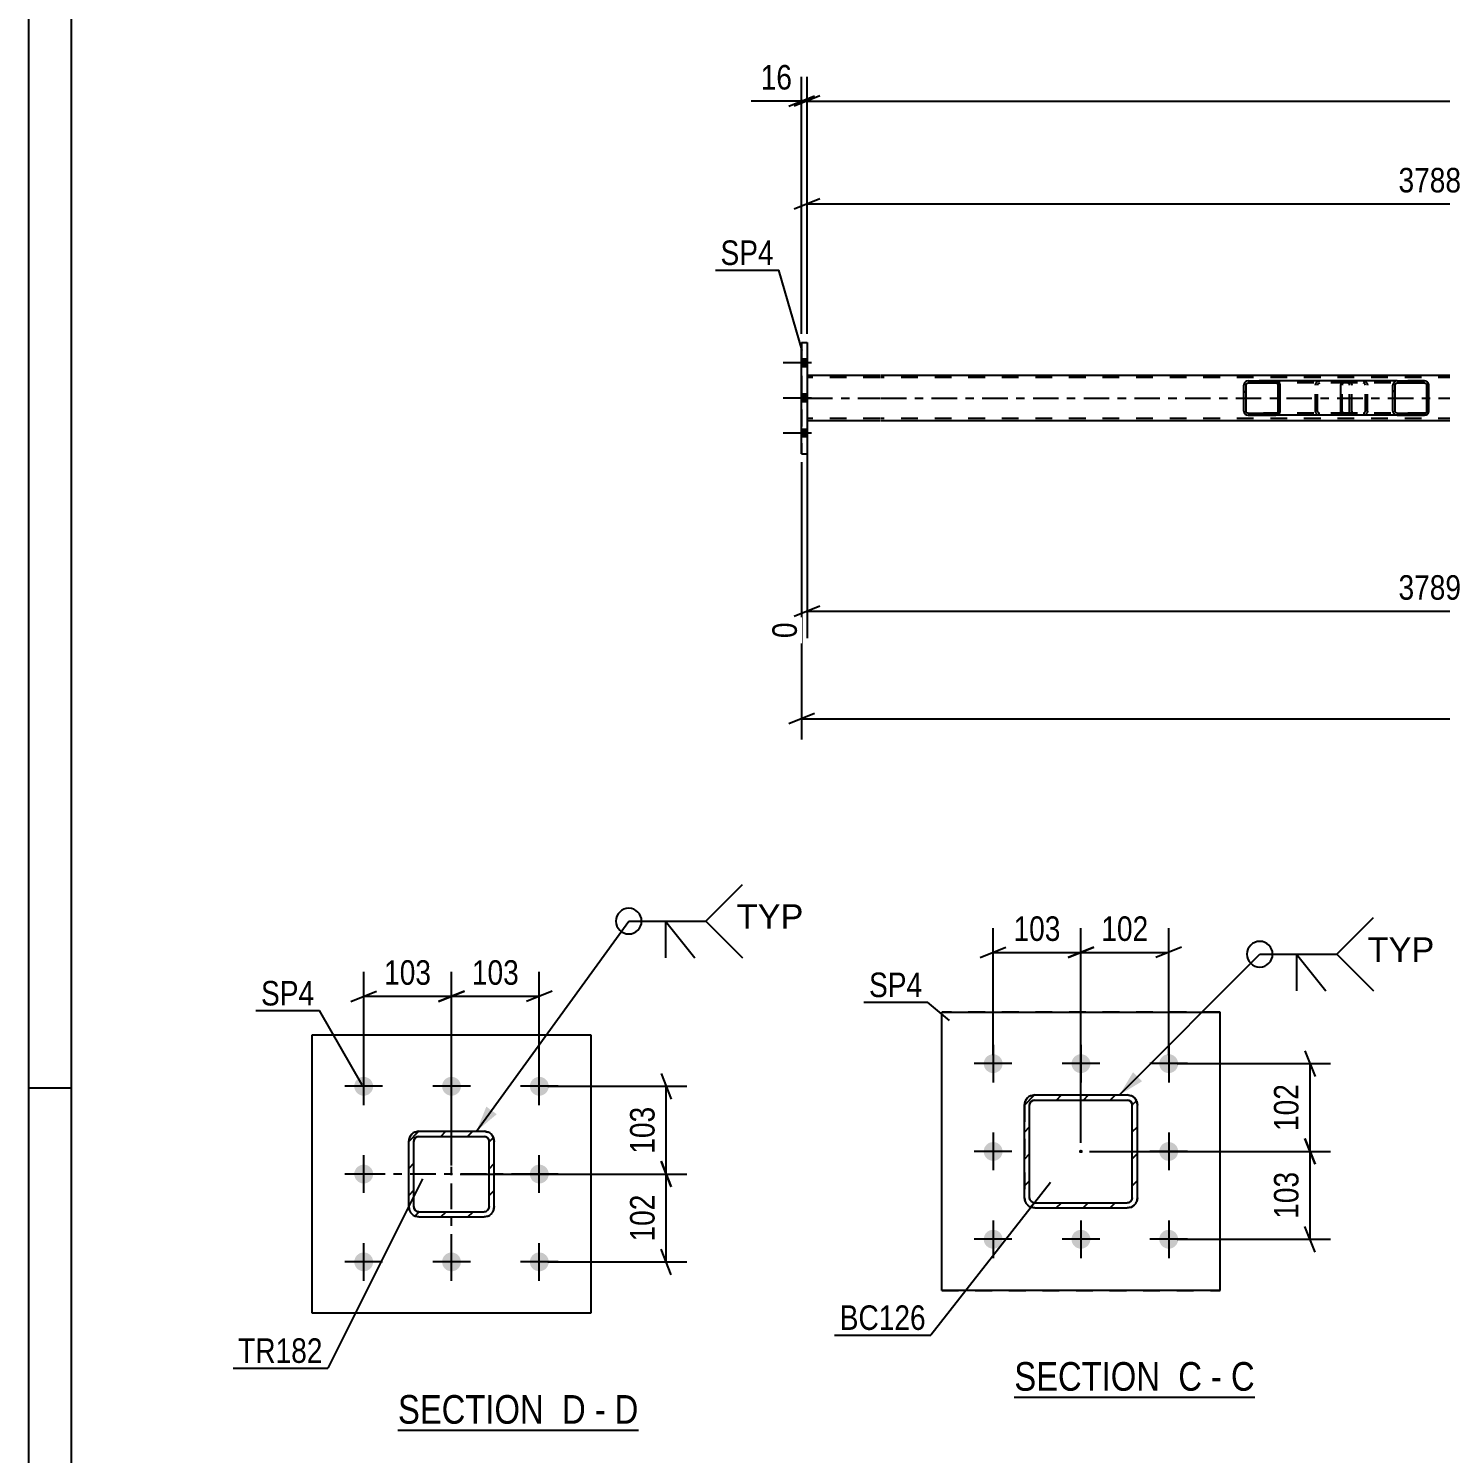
# Model space of a CAD drawing. Header units: millimetres. Extents: x 0 to 3251, y 0 to 594.
# Drawn here: x 0 to 164.9, y 106.4 to 272.7 of the extents above; entities that cross this region are included whole.
import ezdxf

# ---------------------------------------------------------------- set-up
doc = ezdxf.new("R2010")
doc.units = ezdxf.units.MM
doc.linetypes.add('DXK_LINE_DOT2', pattern=[3.9198, 1.9599, -1.9599])
doc.linetypes.add('DXK_LINE_DOT3', pattern=[5.9187, 2.979, -0.9799, 0.9799, -0.9799])
doc.styles.add('Arial', font='ARIAL.TTF', dxfattribs={"height": 0.2})
doc.styles.add('Arial Narrow', font='ARIALN.TTF', dxfattribs={"height": 0.2})

# ---------------------------------------------------------------- blocks, each defined once
blk = doc.blocks.new('Unknown-247352729-1137')
at = {"color": 5, "linetype": 'Continuous'}
for p, q in [((0, 594), (0, 0)), ((5, 589), (5, 5)), ((5, 149), (0, 149))]:
    blk.add_line(p, q, dxfattribs=at)
blk = doc.blocks.new('Unknown-247352729-13 - 5535')
at = {"color": 6, "linetype": 'Continuous'}
blk.add_line((115.1, 112.95), (143.17, 112.95), dxfattribs=at)
at = {"color": 0, "linetype": 'Continuous'}
for points in [[(133.2, 113.7), (133.2, 117.2), (115.1, 117.2), (115.1, 113.7)], [(137.02, 113.7), (137.02, 117.2), (134.25, 117.2), (134.25, 113.7)], [(139.35, 113.7), (139.35, 117.2), (138.07, 117.2), (138.07, 113.7)], [(143.17, 113.7), (143.17, 117.2), (140.4, 117.2), (140.4, 113.7)]]:
    blk.add_wipeout(points, dxfattribs=at)
at = {"color": 7, "linetype": 'Continuous', "style": 'Arial Narrow'}
for s, p in [('SECTION ', (115.1, 113.7)), ('C', (134.25, 113.7)), ('C', (140.4, 113.7)), ('-', (138.07, 113.7))]:
    blk.add_text(s, height=3.34, dxfattribs=at).set_placement(p)
blk = doc.blocks.new('Unknown-247352729-14 - 5664')
at = {"color": 6, "linetype": 'Continuous'}
blk.add_line((43.14, 109.1), (71.21, 109.1), dxfattribs=at)
at = {"color": 0, "linetype": 'Continuous'}
for points in [[(61.25, 109.85), (61.25, 113.35), (43.14, 113.35), (43.14, 109.85)], [(65.07, 109.85), (65.07, 113.35), (62.3, 113.35), (62.3, 109.85)], [(67.39, 109.85), (67.39, 113.35), (66.12, 113.35), (66.12, 109.85)], [(71.21, 109.85), (71.21, 113.35), (68.44, 113.35), (68.44, 109.85)]]:
    blk.add_wipeout(points, dxfattribs=at)
at = {"color": 7, "linetype": 'Continuous', "style": 'Arial Narrow'}
for s, p in [('SECTION ', (43.14, 109.85)), ('D', (62.3, 109.85)), ('D', (68.44, 109.85)), ('-', (66.12, 109.85))]:
    blk.add_text(s, height=3.34, dxfattribs=at).set_placement(p)
blk = doc.blocks.new('Part-247352729-4131 - 4010')
at = {"linetype": 'Continuous'}
h = blk.add_hatch(dxfattribs=at)
h.set_pattern_fill('', scale=0.7, style=0, pattern_type=0)
h.set_pattern_definition([(45, (163.463, 231.2795), (-1.57154, 1.57154), [])])
h.paths.add_polyline_path([(163.5, 231.1), (163.46, 231.28), (163.35, 231.44), (163.19, 231.54), (163, 231.58), (159.81, 231.58), (159.62, 231.54), (159.46, 231.44), (159.35, 231.28), (159.31, 231.1), (159.31, 228.06), (159.35, 227.87), (159.46, 227.72), (159.62, 227.61), (159.81, 227.58), (163, 227.58), (163.19, 227.61), (163.35, 227.72), (163.46, 227.87), (163.5, 228.06)])
h.paths.add_polyline_path([(163.23, 227.96), (163.18, 227.89), (163.09, 227.83), (163, 227.82), (159.81, 227.82), (159.72, 227.83), (159.64, 227.89), (159.58, 227.96), (159.56, 228.06), (159.56, 231.1), (159.58, 231.19), (159.64, 231.27), (159.72, 231.32), (159.81, 231.34), (163, 231.34), (163.09, 231.32), (163.18, 231.27), (163.23, 231.19), (163.25, 231.1), (163.25, 228.06)])
at = {"color": 2, "linetype": 'Continuous'}
for p, q in [((153.24, 231.1), (153.26, 231.28)), ((153.26, 231.28), (153.32, 231.44)), ((153.32, 231.44), (153.41, 231.54)), ((153.41, 231.54), (153.51, 231.58)), ((159.81, 231.58), (153.51, 231.58)), ((159.35, 231.28), (159.31, 231.1)), ((159.58, 231.19), (159.64, 231.27)), ((159.81, 231.58), (159.62, 231.54)), ((159.64, 231.27), (159.72, 231.32)), ((159.72, 231.32), (159.81, 231.34)), ((159.81, 231.58), (163, 231.58)), ((159.81, 231.34), (163, 231.34)), ((163.19, 231.54), (163, 231.58)), ((163, 231.34), (163.09, 231.32)), ((163.09, 231.32), (163.18, 231.27)), ((163.18, 231.27), (163.23, 231.19)), ((163.5, 231.1), (163.46, 231.28)), ((153.24, 228.06), (153.24, 231.1)), ((159.31, 228.06), (159.31, 231.1)), ((159.56, 231.1), (159.58, 231.19)), ((159.56, 228.06), (159.56, 231.1)), ((163.23, 231.19), (163.25, 231.1)), ((163.25, 228.06), (163.25, 231.1)), ((163.5, 228.06), (163.5, 231.1)), ((153.26, 227.87), (153.24, 228.06)), ((159.31, 228.06), (159.35, 227.87)), ((159.58, 227.96), (159.56, 228.06)), ((159.64, 227.89), (159.58, 227.96)), ((163.23, 227.96), (163.18, 227.89)), ((163.25, 228.06), (163.23, 227.96)), ((163.46, 227.87), (163.5, 228.06)), ((153.32, 227.72), (153.26, 227.87)), ((153.41, 227.61), (153.32, 227.72)), ((153.51, 227.58), (153.41, 227.61)), ((159.81, 227.58), (153.51, 227.58)), ((159.62, 227.61), (159.81, 227.58)), ((159.72, 227.83), (159.64, 227.89)), ((159.81, 227.82), (159.72, 227.83)), ((159.81, 227.82), (163, 227.82)), ((159.81, 227.58), (163, 227.58)), ((163.09, 227.83), (163, 227.82)), ((163, 227.58), (163.19, 227.61)), ((163.18, 227.89), (163.09, 227.83))]:
    blk.add_line(p, q, dxfattribs=at)
at = {"color": 7, "linetype": 'DXK_LINE_DOT2'}
for p, q in [((153.42, 231.27), (153.39, 231.19)), ((153.46, 231.32), (153.42, 231.27)), ((153.51, 231.34), (153.46, 231.32)), ((163, 231.34), (153.51, 231.34)), ((154.51, 231.34), (154.51, 231.58)), ((155.85, 231.58), (156.04, 231.54)), ((155.94, 231.32), (155.85, 231.34)), ((156.03, 231.27), (155.94, 231.32)), ((156.08, 231.19), (156.03, 231.27)), ((156.31, 231.28), (156.35, 231.1)), ((163, 231.58), (159.81, 231.58)), ((153.39, 231.19), (153.38, 231.1)), ((153.38, 228.06), (153.38, 231.1)), ((156.1, 231.1), (156.08, 231.19)), ((156.1, 228.06), (156.1, 231.1)), ((156.35, 228.06), (156.35, 231.1)), ((153.38, 228.06), (153.39, 227.96)), ((153.39, 227.96), (153.42, 227.89)), ((156.03, 227.89), (156.08, 227.96)), ((156.08, 227.96), (156.1, 228.06)), ((156.35, 228.06), (156.31, 227.87)), ((153.42, 227.89), (153.46, 227.83)), ((153.46, 227.83), (153.51, 227.82)), ((163, 227.82), (153.51, 227.82)), ((154.51, 227.58), (154.51, 227.82)), ((155.85, 227.82), (155.94, 227.83)), ((156.04, 227.61), (155.85, 227.58)), ((155.94, 227.83), (156.03, 227.89)), ((163, 227.58), (159.81, 227.58))]:
    blk.add_line(p, q, dxfattribs=at)
for centre, start, end in [((155.86, 231.08), 23.8494, 68.8059), ((155.86, 228.07), 291.1941, 336.1506)]:
    blk.add_arc(centre, 0.492, start, end, dxfattribs=at)
at = {"color": 2, "linetype": 'Continuous'}
for centre, start, end in [((159.8, 231.08), 111.1941, 156.1506), ((163.01, 231.08), 23.8494, 68.8059), ((159.8, 228.07), 203.8494, 248.8059), ((163.01, 228.07), 291.1941, 336.1506)]:
    blk.add_arc(centre, 0.492, start, end, dxfattribs=at)
blk = doc.blocks.new('Part-247352729-4099 - 4010')
at = {"color": 2, "linetype": 'Continuous'}
for p, q in [((90.27, 236.08), (90.91, 236.08)), ((90.27, 223.08), (90.27, 236.08)), ((90.91, 236.08), (90.91, 223.08)), ((90.27, 223.08), (90.91, 223.08))]:
    blk.add_line(p, q, dxfattribs=at)
at = {"color": 7, "linetype": 'DXK_LINE_DOT2'}
for p, q in [((90.27, 236.08), (90.27, 223.08)), ((90.91, 236.08), (90.91, 223.08))]:
    blk.add_line(p, q, dxfattribs=at)
blk = doc.blocks.new('Part-247352729-4115 - 4010')
at = {"linetype": 'Continuous'}
h = blk.add_hatch(dxfattribs=at)
h.set_pattern_fill('', scale=0.7, style=0, pattern_type=0)
h.set_pattern_definition([(45, (146.118, 231.2795), (-1.57154, 1.57154), [])])
h.paths.add_polyline_path([(146.16, 231.1), (146.12, 231.28), (146.01, 231.44), (145.84, 231.54), (145.65, 231.58), (142.41, 231.58), (142.22, 231.54), (142.05, 231.44), (141.94, 231.28), (141.9, 231.1), (141.9, 228.06), (141.94, 227.87), (142.05, 227.72), (142.22, 227.61), (142.41, 227.58), (145.65, 227.58), (145.84, 227.61), (146.01, 227.72), (146.12, 227.87), (146.16, 228.06)])
h.paths.add_polyline_path([(145.88, 227.96), (145.83, 227.89), (145.74, 227.83), (145.65, 227.82), (142.41, 227.82), (142.31, 227.83), (142.23, 227.89), (142.17, 227.96), (142.16, 228.06), (142.16, 231.1), (142.17, 231.19), (142.23, 231.27), (142.31, 231.32), (142.41, 231.34), (145.65, 231.34), (145.74, 231.32), (145.83, 231.27), (145.88, 231.19), (145.9, 231.1), (145.9, 228.06)])
at = {"color": 2, "linetype": 'Continuous'}
for p, q in [((141.94, 231.28), (141.9, 231.1)), ((142.17, 231.19), (142.23, 231.27)), ((142.41, 231.58), (142.22, 231.54)), ((142.23, 231.27), (142.31, 231.32)), ((142.31, 231.32), (142.41, 231.34)), ((142.41, 231.58), (145.65, 231.58)), ((142.41, 231.34), (145.65, 231.34)), ((153.51, 231.58), (145.65, 231.58)), ((145.84, 231.54), (145.65, 231.58)), ((145.65, 231.34), (145.74, 231.32)), ((145.74, 231.32), (145.83, 231.27)), ((145.83, 231.27), (145.88, 231.19)), ((146.16, 231.1), (146.12, 231.28)), ((141.9, 228.06), (141.9, 231.1)), ((142.16, 231.1), (142.17, 231.19)), ((142.16, 228.06), (142.16, 231.1)), ((145.88, 231.19), (145.9, 231.1)), ((145.9, 228.06), (145.9, 231.1)), ((146.16, 228.06), (146.16, 231.1)), ((141.9, 228.06), (141.94, 227.87)), ((142.17, 227.96), (142.16, 228.06)), ((142.23, 227.89), (142.17, 227.96)), ((145.88, 227.96), (145.83, 227.89)), ((145.9, 228.06), (145.88, 227.96)), ((146.12, 227.87), (146.16, 228.06)), ((142.22, 227.61), (142.41, 227.58)), ((142.31, 227.83), (142.23, 227.89)), ((142.41, 227.82), (142.31, 227.83)), ((142.41, 227.82), (145.65, 227.82)), ((142.41, 227.58), (145.65, 227.58)), ((145.74, 227.83), (145.65, 227.82)), ((145.65, 227.58), (145.84, 227.61)), ((153.51, 227.58), (145.65, 227.58)), ((145.83, 227.89), (145.74, 227.83))]:
    blk.add_line(p, q, dxfattribs=at)
at = {"color": 7, "linetype": 'DXK_LINE_DOT2'}
for p, q in [((145.65, 231.58), (142.41, 231.58)), ((154, 231.34), (142.41, 231.34)), ((150.25, 231.1), (150.29, 231.28)), ((150.58, 231.27), (150.52, 231.19)), ((150.56, 231.54), (150.76, 231.58)), ((150.58, 231.27), (150.6, 231.28)), ((150.6, 231.28), (150.66, 231.32)), ((150.66, 231.32), (150.76, 231.34)), ((154, 231.58), (153.51, 231.58)), ((154, 231.58), (154.19, 231.54)), ((154.09, 231.32), (154, 231.34)), ((154.18, 231.27), (154.09, 231.32)), ((154.23, 231.19), (154.18, 231.27)), ((154.47, 231.28), (154.51, 231.1)), ((150.25, 228.06), (150.25, 231.1)), ((150.52, 231.19), (150.5, 231.1)), ((150.5, 228.06), (150.5, 231.1)), ((154.25, 231.1), (154.23, 231.19)), ((154.25, 228.06), (154.25, 231.1)), ((154.51, 228.06), (154.51, 231.1)), ((150.29, 227.87), (150.25, 228.06)), ((150.5, 228.06), (150.52, 227.96)), ((150.52, 227.96), (150.58, 227.89)), ((154.18, 227.89), (154.23, 227.96)), ((154.23, 227.96), (154.25, 228.06)), ((154.51, 228.06), (154.47, 227.87)), ((154, 227.82), (142.41, 227.82)), ((145.65, 227.58), (142.41, 227.58)), ((150.76, 227.58), (150.56, 227.61)), ((150.58, 227.89), (150.66, 227.83)), ((150.66, 227.83), (150.76, 227.82)), ((154, 227.58), (153.51, 227.58)), ((154, 227.82), (154.09, 227.83)), ((154.19, 227.61), (154, 227.58)), ((154.09, 227.83), (154.18, 227.89))]:
    blk.add_line(p, q, dxfattribs=at)
at = {"color": 2, "linetype": 'Continuous'}
for centre, start, end in [((142.39, 231.08), 110.7583, 155.68), ((145.67, 231.08), 24.32, 69.2417), ((142.39, 228.08), 204.32, 249.2417), ((145.67, 228.08), 290.7583, 335.68)]:
    blk.add_arc(centre, 0.496, start, end, dxfattribs=at)
at = {"color": 7, "linetype": 'DXK_LINE_DOT2'}
for centre, start, end in [((150.74, 231.08), 110.7583, 155.68), ((154.01, 231.08), 24.32, 69.2417), ((150.74, 228.08), 204.32, 249.2417), ((154.01, 228.08), 290.7583, 335.68)]:
    blk.add_arc(centre, 0.496, start, end, dxfattribs=at)
blk = doc.blocks.new('Part-247352729-4155 - 4010')
at = {"color": 2, "linetype": 'Continuous'}
for p, q in [((99.43, 232.22), (90.91, 232.22)), ((235.52, 232.22), (99.53, 232.22)), ((99.43, 226.94), (90.91, 226.94)), ((235.52, 226.94), (99.53, 226.94))]:
    blk.add_line(p, q, dxfattribs=at)
at = {"color": 7, "linetype": 'DXK_LINE_DOT2'}
for p, q in [((90.91, 232.22), (90.91, 226.94)), ((99.43, 231.98), (90.91, 231.98)), ((758.45, 231.98), (99.53, 231.98)), ((99.43, 227.18), (90.91, 227.18)), ((758.45, 227.18), (99.53, 227.18))]:
    blk.add_line(p, q, dxfattribs=at)
at = {"color": 7, "linetype": 'DXK_LINE_DOT3'}
for p, q in [((90.91, 229.58), (99.43, 229.58)), ((99.53, 229.58), (758.45, 229.58))]:
    blk.add_line(p, q, dxfattribs=at)
blk = doc.blocks.new('Bolt-247352729-4266 - 4010')
at = {"linetype": 'Continuous'}
for points in [[(90.91, 233.24), (90.91, 234.12), (90.27, 234.12), (90.27, 233.24)], [(90.91, 233.24), (90.91, 234.12), (90.27, 234.12), (90.27, 233.24)], [(90.91, 233.24), (90.91, 234.12), (90.27, 234.12), (90.27, 233.24)], [(90.91, 229.14), (90.91, 230.02), (90.27, 230.02), (90.27, 229.14)], [(90.91, 229.14), (90.91, 230.02), (90.27, 230.02), (90.27, 229.14)], [(90.91, 225.04), (90.91, 225.92), (90.27, 225.92), (90.27, 225.04)], [(90.91, 225.04), (90.91, 225.92), (90.27, 225.92), (90.27, 225.04)], [(90.91, 225.04), (90.91, 225.92), (90.27, 225.92), (90.27, 225.04)]]:
    blk.add_hatch(color=1, dxfattribs=at).paths.add_polyline_path(points)
at = {"color": 1, "linetype": 'Continuous'}
for p, q in [((91.43, 233.68), (88.11, 233.68)), ((91.43, 233.68), (88.11, 233.68)), ((91.43, 233.68), (88.11, 233.68)), ((90.91, 234.12), (90.27, 234.12)), ((90.91, 234.12), (90.27, 234.12)), ((90.91, 234.12), (90.27, 234.12)), ((90.91, 233.24), (90.27, 233.24)), ((90.91, 233.24), (90.27, 233.24)), ((90.91, 233.24), (90.27, 233.24)), ((91.43, 229.58), (88.11, 229.58)), ((91.43, 229.58), (88.11, 229.58)), ((90.91, 230.02), (90.27, 230.02)), ((90.91, 230.02), (90.27, 230.02)), ((90.91, 229.14), (90.27, 229.14)), ((90.91, 229.14), (90.27, 229.14)), ((91.43, 225.48), (88.11, 225.48)), ((91.43, 225.48), (88.11, 225.48)), ((91.43, 225.48), (88.11, 225.48)), ((90.91, 225.92), (90.27, 225.92)), ((90.91, 225.92), (90.27, 225.92)), ((90.91, 225.92), (90.27, 225.92)), ((90.91, 225.04), (90.27, 225.04)), ((90.91, 225.04), (90.27, 225.04)), ((90.91, 225.04), (90.27, 225.04))]:
    blk.add_line(p, q, dxfattribs=at)
blk = doc.blocks.new('Bolt-247352729-5545 - 5535')
at = {"linetype": 'Continuous'}
for points in [[(112.63, 150.78, -1), (112.63, 152.98, -1)], [(122.88, 150.78, -1), (122.88, 152.98, -1)], [(133.13, 150.78, -1), (133.13, 152.98, -1)], [(112.63, 140.53, -1), (112.63, 142.73, -1)], [(133.13, 140.53, -1), (133.13, 142.73, -1)], [(112.63, 130.28, -1), (112.63, 132.48, -1)], [(122.88, 130.28, -1), (122.88, 132.48, -1)], [(133.13, 130.28, -1), (133.13, 132.48, -1)]]:
    blk.add_hatch(color=1, dxfattribs=at).paths.add_polyline_path(points)
at = {"color": 1, "linetype": 'Continuous'}
for p, q in [((112.63, 154.08), (112.63, 149.68)), ((122.88, 154.08), (122.88, 149.68)), ((133.13, 154.08), (133.13, 149.68)), ((114.83, 151.88), (110.43, 151.88)), ((125.08, 151.88), (120.68, 151.88)), ((135.33, 151.88), (130.93, 151.88)), ((112.63, 143.83), (112.63, 139.43)), ((133.13, 143.83), (133.13, 139.43)), ((114.83, 141.63), (110.43, 141.63)), ((135.33, 141.63), (130.93, 141.63)), ((112.63, 133.58), (112.63, 129.18)), ((122.88, 133.58), (122.88, 129.18)), ((133.13, 133.58), (133.13, 129.18)), ((114.83, 131.38), (110.43, 131.38)), ((125.08, 131.38), (120.68, 131.38)), ((135.33, 131.38), (130.93, 131.38))]:
    blk.add_line(p, q, dxfattribs=at)
blk = doc.blocks.new('Part-247352729-5552 - 5535')
at = {"color": 2, "linetype": 'Continuous'}
for p, q in [((106.63, 157.88), (139.13, 157.88)), ((106.63, 125.38), (106.63, 157.88)), ((139.13, 125.38), (139.13, 157.88)), ((139.13, 125.38), (106.63, 125.38))]:
    blk.add_line(p, q, dxfattribs=at)
at = {"color": 7, "linetype": 'DXK_LINE_DOT2'}
for p, q in [((139.13, 157.88), (106.63, 157.88)), ((106.63, 125.38), (139.13, 125.38))]:
    blk.add_line(p, q, dxfattribs=at)
blk = doc.blocks.new('Part-247352729-5633 - 5535')
at = {"linetype": 'Continuous'}
h = blk.add_hatch(dxfattribs=at)
h.set_pattern_fill('', scale=0.7, style=0, pattern_type=0)
h.set_pattern_definition([(45, (117.4818, 148.2342), (-1.57154, 1.57154), [])])
h.paths.add_polyline_path([(128.28, 148.23), (117.48, 148.23), (117.02, 148.14), (116.63, 147.88), (116.37, 147.49), (116.28, 147.03), (116.28, 136.23), (116.37, 135.77), (116.63, 135.39), (117.02, 135.13), (117.48, 135.03), (128.28, 135.03), (128.74, 135.13), (129.13, 135.39), (129.39, 135.77), (129.48, 136.23), (129.48, 147.03), (129.39, 147.49), (129.13, 147.88), (128.74, 148.14)])
h.paths.add_polyline_path([(128.84, 147.26), (128.88, 147.03), (128.88, 136.23), (128.84, 136), (128.71, 135.81), (128.51, 135.68), (128.28, 135.63), (117.48, 135.63), (117.25, 135.68), (117.06, 135.81), (116.93, 136), (116.88, 136.23), (116.88, 147.03), (116.93, 147.26), (117.06, 147.46), (117.25, 147.59), (117.48, 147.63), (128.28, 147.63), (128.51, 147.59), (128.71, 147.46)])
blk.add_hatch(color=30, dxfattribs=at).paths.add_polyline_path([(122.88, 141.53, -1), (122.88, 141.73, -1)])
at = {"color": 7, "linetype": 'DXK_LINE_DOT2'}
for p, q in [((117.02, 148.14), (117.48, 148.23)), ((117.48, 148.23), (128.28, 148.23)), ((128.28, 148.23), (128.74, 148.14)), ((116.28, 147.03), (116.37, 147.49)), ((116.28, 147.03), (116.28, 136.23)), ((116.93, 147.26), (116.88, 147.03)), ((116.88, 136.23), (116.88, 147.03)), ((117.06, 147.46), (116.93, 147.26)), ((117.25, 147.59), (117.06, 147.46)), ((117.48, 147.63), (117.25, 147.59)), ((117.48, 147.63), (128.28, 147.63)), ((128.51, 147.59), (128.28, 147.63)), ((128.71, 147.46), (128.51, 147.59)), ((128.84, 147.26), (128.71, 147.46)), ((128.88, 147.03), (128.84, 147.26)), ((128.88, 136.23), (128.88, 147.03)), ((129.39, 147.49), (129.48, 147.03)), ((129.48, 136.23), (129.48, 147.03)), ((116.37, 135.77), (116.28, 136.23)), ((116.88, 136.23), (116.93, 136)), ((116.93, 136), (117.06, 135.81)), ((117.48, 135.03), (117.02, 135.13)), ((117.06, 135.81), (117.25, 135.68)), ((117.25, 135.68), (117.48, 135.63)), ((117.48, 135.63), (128.28, 135.63)), ((117.48, 135.03), (128.28, 135.03)), ((128.28, 135.63), (128.51, 135.68)), ((128.74, 135.13), (128.28, 135.03)), ((128.51, 135.68), (128.71, 135.81)), ((128.71, 135.81), (128.84, 136)), ((128.84, 136), (128.88, 136.23)), ((129.48, 136.23), (129.39, 135.77))]:
    blk.add_line(p, q, dxfattribs=at)
at = {"color": 2, "linetype": 'Continuous'}
for p, q in [((117.48, 148.23), (117.02, 148.14)), ((117.48, 148.23), (117.48, 148.23)), ((117.48, 148.23), (128.28, 148.23)), ((128.28, 148.23), (128.28, 148.23)), ((128.74, 148.14), (128.28, 148.23)), ((116.37, 147.49), (116.28, 147.03)), ((116.28, 147.03), (116.28, 147.03)), ((116.28, 136.23), (116.28, 147.03)), ((116.88, 147.03), (116.93, 147.26)), ((116.88, 147.03), (116.88, 147.03)), ((116.88, 136.23), (116.88, 147.03)), ((116.93, 147.26), (117.06, 147.46)), ((117.06, 147.46), (117.25, 147.59)), ((117.25, 147.59), (117.48, 147.63)), ((117.48, 147.63), (117.48, 147.63)), ((117.48, 147.63), (128.28, 147.63)), ((128.28, 147.63), (128.28, 147.63)), ((128.28, 147.63), (128.51, 147.59)), ((128.51, 147.59), (128.71, 147.46)), ((128.71, 147.46), (128.84, 147.26)), ((128.84, 147.26), (128.88, 147.03)), ((128.88, 147.03), (128.88, 147.03)), ((128.88, 136.23), (128.88, 147.03)), ((129.48, 147.03), (129.39, 147.49)), ((129.48, 147.03), (129.48, 147.03)), ((129.48, 136.23), (129.48, 147.03)), ((116.28, 136.23), (116.28, 136.23)), ((116.28, 136.23), (116.37, 135.77)), ((116.88, 136.23), (116.88, 136.23)), ((116.93, 136), (116.88, 136.23)), ((117.06, 135.81), (116.93, 136)), ((117.02, 135.13), (117.48, 135.03)), ((117.25, 135.68), (117.06, 135.81)), ((117.48, 135.63), (117.25, 135.68)), ((117.48, 135.63), (117.48, 135.63)), ((117.48, 135.63), (128.28, 135.63)), ((117.48, 135.03), (117.48, 135.03)), ((117.48, 135.03), (128.28, 135.03)), ((128.51, 135.68), (128.28, 135.63)), ((128.28, 135.63), (128.28, 135.63)), ((128.28, 135.03), (128.74, 135.13)), ((128.28, 135.03), (128.28, 135.03)), ((128.71, 135.81), (128.51, 135.68)), ((128.84, 136), (128.71, 135.81)), ((128.88, 136.23), (128.84, 136)), ((128.88, 136.23), (128.88, 136.23)), ((129.39, 135.77), (129.48, 136.23)), ((129.48, 136.23), (129.48, 136.23))]:
    blk.add_line(p, q, dxfattribs=at)
at = {"color": 7, "linetype": 'DXK_LINE_DOT3'}
blk.add_line((122.88, 141.63), (122.88, 141.63), dxfattribs=at)
at = {"color": 30, "linetype": 'DXK_LINE_DOT3'}
blk.add_line((122.88, 141.63), (122.88, 141.63), dxfattribs=at)
at = {"color": 30, "linetype": 'Continuous'}
blk.add_circle((122.88, 141.63), 0.1, dxfattribs=at)
at = {"color": 7, "linetype": 'DXK_LINE_DOT2'}
for centre, start, end in [((117.48, 147.03), 112.5, 157.5), ((128.28, 147.03), 22.5, 67.5), ((117.48, 136.23), 202.5, 247.5), ((128.28, 136.23), 292.5, 337.5)]:
    blk.add_arc(centre, 1.2, start, end, dxfattribs=at)
at = {"color": 2, "linetype": 'Continuous'}
for centre, start, end in [((117.48, 147.03), 112.5, 157.5), ((128.28, 147.03), 22.5, 67.5), ((117.48, 136.23), 202.5, 247.5), ((128.28, 136.23), 292.5, 337.5)]:
    blk.add_arc(centre, 1.2, start, end, dxfattribs=at)
blk = doc.blocks.new('Part-247352729-5771 - 5664')
at = {"linetype": 'Continuous'}
h = blk.add_hatch(dxfattribs=at)
h.set_pattern_fill('', scale=0.7, style=0, pattern_type=0)
h.set_pattern_definition([(45, (45.5856, 143.9865), (-1.57154, 1.57154), [])])
h.paths.add_polyline_path([(53.19, 143.99), (45.59, 143.99), (45.13, 143.9), (44.74, 143.64), (44.48, 143.25), (44.39, 142.79), (44.39, 135.19), (44.48, 134.73), (44.74, 134.34), (45.13, 134.08), (45.59, 133.99), (53.19, 133.99), (53.64, 134.08), (54.03, 134.34), (54.29, 134.73), (54.39, 135.19), (54.39, 142.79), (54.29, 143.25), (54.03, 143.64), (53.64, 143.9)])
h.paths.add_polyline_path([(53.74, 143.02), (53.79, 142.79), (53.79, 135.19), (53.74, 134.96), (53.61, 134.76), (53.42, 134.63), (53.19, 134.59), (45.59, 134.59), (45.36, 134.63), (45.16, 134.76), (45.03, 134.96), (44.99, 135.19), (44.99, 142.79), (45.03, 143.02), (45.16, 143.21), (45.36, 143.34), (45.59, 143.39), (53.19, 143.39), (53.42, 143.34), (53.61, 143.21)])
at = {"color": 7, "linetype": 'DXK_LINE_DOT3'}
for p, q in [((49.39, 128.99), (49.39, 148.99)), ((59.39, 138.99), (39.39, 138.99))]:
    blk.add_line(p, q, dxfattribs=at)
at = {"color": 7, "linetype": 'DXK_LINE_DOT2'}
for p, q in [((44.39, 142.79), (44.48, 143.25)), ((45.16, 143.21), (45.03, 143.02)), ((45.13, 143.9), (45.59, 143.99)), ((45.36, 143.34), (45.16, 143.21)), ((45.59, 143.39), (45.36, 143.34)), ((45.59, 143.99), (53.19, 143.99)), ((45.59, 143.39), (53.19, 143.39)), ((53.19, 143.99), (53.64, 143.9)), ((53.42, 143.34), (53.19, 143.39)), ((53.61, 143.21), (53.42, 143.34)), ((53.74, 143.02), (53.61, 143.21)), ((54.29, 143.25), (54.39, 142.79)), ((44.39, 135.19), (44.39, 142.79)), ((45.03, 143.02), (44.99, 142.79)), ((44.99, 135.19), (44.99, 142.79)), ((53.79, 142.79), (53.74, 143.02)), ((53.79, 135.19), (53.79, 142.79)), ((54.39, 135.19), (54.39, 142.79)), ((44.48, 134.73), (44.39, 135.19)), ((44.99, 135.19), (45.03, 134.96)), ((45.03, 134.96), (45.16, 134.76)), ((45.16, 134.76), (45.36, 134.63)), ((53.42, 134.63), (53.61, 134.76)), ((53.61, 134.76), (53.74, 134.96)), ((53.74, 134.96), (53.79, 135.19)), ((54.39, 135.19), (54.29, 134.73)), ((45.59, 133.99), (45.13, 134.08)), ((45.36, 134.63), (45.59, 134.59)), ((45.59, 134.59), (53.19, 134.59)), ((45.59, 133.99), (53.19, 133.99)), ((53.19, 134.59), (53.42, 134.63)), ((53.64, 134.08), (53.19, 133.99))]:
    blk.add_line(p, q, dxfattribs=at)
at = {"color": 2, "linetype": 'Continuous'}
for p, q in [((44.48, 143.25), (44.39, 142.79)), ((45.03, 143.02), (45.16, 143.21)), ((45.59, 143.99), (45.13, 143.9)), ((45.16, 143.21), (45.36, 143.34)), ((45.36, 143.34), (45.59, 143.39)), ((45.59, 143.99), (53.19, 143.99)), ((45.59, 143.39), (53.19, 143.39)), ((53.64, 143.9), (53.19, 143.99)), ((53.19, 143.39), (53.42, 143.34)), ((53.42, 143.34), (53.61, 143.21)), ((53.61, 143.21), (53.74, 143.02)), ((54.39, 142.79), (54.29, 143.25)), ((44.39, 135.19), (44.39, 142.79)), ((44.99, 142.79), (45.03, 143.02)), ((44.99, 135.19), (44.99, 142.79)), ((53.74, 143.02), (53.79, 142.79)), ((53.79, 135.19), (53.79, 142.79)), ((54.39, 135.19), (54.39, 142.79)), ((44.39, 135.19), (44.48, 134.73)), ((45.03, 134.96), (44.99, 135.19)), ((45.16, 134.76), (45.03, 134.96)), ((45.36, 134.63), (45.16, 134.76)), ((53.61, 134.76), (53.42, 134.63)), ((53.74, 134.96), (53.61, 134.76)), ((53.79, 135.19), (53.74, 134.96)), ((54.29, 134.73), (54.39, 135.19)), ((45.13, 134.08), (45.59, 133.99)), ((45.59, 134.59), (45.36, 134.63)), ((45.59, 134.59), (53.19, 134.59)), ((45.59, 133.99), (53.19, 133.99)), ((53.42, 134.63), (53.19, 134.59)), ((53.19, 133.99), (53.64, 134.08))]:
    blk.add_line(p, q, dxfattribs=at)
at = {"color": 7, "linetype": 'DXK_LINE_DOT2'}
for centre, start, end in [((45.59, 142.79), 112.5, 157.5), ((53.19, 142.79), 22.5, 67.5), ((45.59, 135.19), 202.5, 247.5), ((53.19, 135.19), 292.5, 337.5)]:
    blk.add_arc(centre, 1.2, start, end, dxfattribs=at)
at = {"color": 2, "linetype": 'Continuous'}
for centre, start, end in [((45.59, 142.79), 112.5, 157.5), ((53.19, 142.79), 22.5, 67.5), ((45.59, 135.19), 202.5, 247.5), ((53.19, 135.19), 292.5, 337.5)]:
    blk.add_arc(centre, 1.2, start, end, dxfattribs=at)
blk = doc.blocks.new('Bolt-247352729-5699 - 5664')
at = {"linetype": 'Continuous'}
for points in [[(39.14, 148.14, -1), (39.14, 150.34, -1)], [(49.39, 148.14, -1), (49.39, 150.34, -1)], [(59.64, 148.14, -1), (59.64, 150.34, -1)], [(39.14, 137.89, -1), (39.14, 140.09, -1)], [(59.64, 137.89, -1), (59.64, 140.09, -1)], [(39.14, 127.64, -1), (39.14, 129.84, -1)], [(49.39, 127.64, -1), (49.39, 129.84, -1)], [(59.64, 127.64, -1), (59.64, 129.84, -1)]]:
    blk.add_hatch(color=1, dxfattribs=at).paths.add_polyline_path(points)
at = {"color": 1, "linetype": 'Continuous'}
for p, q in [((39.14, 147.04), (39.14, 151.44)), ((49.39, 147.04), (49.39, 151.44)), ((59.64, 147.04), (59.64, 151.44)), ((41.34, 149.24), (36.94, 149.24)), ((51.59, 149.24), (47.19, 149.24)), ((61.84, 149.24), (57.44, 149.24)), ((39.14, 136.79), (39.14, 141.19)), ((59.64, 136.79), (59.64, 141.19)), ((41.34, 138.99), (36.94, 138.99)), ((61.84, 138.99), (57.44, 138.99)), ((39.14, 126.54), (39.14, 130.94)), ((49.39, 126.54), (49.39, 130.94)), ((59.64, 126.54), (59.64, 130.94)), ((41.34, 128.74), (36.94, 128.74)), ((51.59, 128.74), (47.19, 128.74)), ((61.84, 128.74), (57.44, 128.74))]:
    blk.add_line(p, q, dxfattribs=at)
blk = doc.blocks.new('Part-247352729-5745 - 5664')
at = {"color": 2, "linetype": 'Continuous'}
for p, q in [((33.14, 122.74), (33.14, 155.24)), ((33.14, 155.24), (65.64, 155.24)), ((65.64, 155.24), (65.64, 122.74)), ((65.64, 122.74), (33.14, 122.74))]:
    blk.add_line(p, q, dxfattribs=at)
blk = doc.blocks.new('StraightDimension-247352729-15275 - 4010')
at = {"color": 7, "linetype": 'Continuous'}
for p, q in [((90.91, 237.08), (90.91, 267.1)), ((92.41, 264.85), (89.41, 263.65)), ((90.91, 264.25), (767.07, 264.25))]:
    blk.add_line(p, q, dxfattribs=at)
blk = doc.blocks.new('StraightDimension-247352729-4289 - 4010')
at = {"color": 7, "linetype": 'Continuous'}
for p, q in [((90.27, 222.08), (90.27, 189.74)), ((91.77, 192.74), (88.77, 191.54)), ((90.27, 192.14), (767.71, 192.14))]:
    blk.add_line(p, q, dxfattribs=at)
blk = doc.blocks.new('StraightDimension-247352729-15239 - 4010')
at = {"color": 7, "linetype": 'Continuous'}
for p, q in [((90.91, 237.08), (90.91, 255.09)), ((236.32, 233.62), (236.32, 255.09)), ((92.41, 252.84), (89.41, 251.64)), ((90.91, 252.24), (236.32, 252.24)), ((234.82, 251.64), (237.82, 252.84))]:
    blk.add_line(p, q, dxfattribs=at)
at = {"color": 0}
blk.add_wipeout([(167.87, 252.99), (167.87, 257.19), (159.36, 257.19), (159.36, 252.99)], dxfattribs=at)
at = {"color": 3, "style": 'Arial Narrow'}
blk.add_text('3788', height=2.863, dxfattribs=at).set_placement((159.96, 253.59))
blk = doc.blocks.new('StraightDimension-247352729-15245 - 4010')
at = {"color": 7, "linetype": 'Continuous'}
for p, q in [((90.91, 225.94), (90.91, 201.56)), ((236.32, 217.53), (236.32, 196.08)), ((92.41, 205.29), (89.41, 204.09)), ((90.91, 204.69), (236.32, 204.69)), ((234.82, 204.09), (237.82, 205.29))]:
    blk.add_line(p, q, dxfattribs=at)
at = {"color": 0}
blk.add_wipeout([(167.87, 205.44), (167.87, 209.64), (159.36, 209.64), (159.36, 205.44)], dxfattribs=at)
at = {"color": 0, "linetype": 'Continuous'}
for points in [[(90.31, 203.99), (86.11, 203.99), (86.11, 200.96), (90.31, 200.96)], [(235.72, 203.99), (231.52, 203.99), (231.52, 195.48), (235.72, 195.48)]]:
    blk.add_wipeout(points, dxfattribs=at)
at = {"color": 3, "style": 'Arial Narrow'}
blk.add_text('3789', height=2.863, dxfattribs=at).set_placement((159.96, 206.04))
at = {"color": 3, "linetype": 'Continuous', "style": 'Arial Narrow'}
for s, height, p in [('0', 2.86, (89.71, 201.56)), ('3789', 2.863, (235.12, 196.08))]:
    blk.add_text(s, height=height, rotation=90.0002, dxfattribs=at).set_placement(p)
blk = doc.blocks.new('StraightDimension-247352729-15276 - 4010')
at = {"color": 7, "linetype": 'Continuous'}
for p, q in [((90.27, 237.08), (90.27, 267.1)), ((90.91, 237.08), (90.91, 267.1)), ((88.77, 263.65), (91.77, 264.85)), ((92.41, 264.85), (89.41, 263.65)), ((90.27, 264.25), (90.91, 264.25))]:
    blk.add_line(p, q, dxfattribs=at)
at = {"color": 0}
blk.add_wipeout([(89.74, 265), (89.74, 269.2), (84.89, 269.2), (84.89, 265)], dxfattribs=at)
at = {"color": 7, "linetype": 'Continuous'}
blk.add_line((90.27, 264.25), (84.36, 264.25), dxfattribs=at)
blk.add_line((90.27, 264.25), (84.36, 264.25), dxfattribs=at)
at = {"color": 3, "style": 'Arial Narrow'}
blk.add_text('16', height=2.863, dxfattribs=at).set_placement((85.49, 265.6))
blk = doc.blocks.new('StraightDimension-247352729-35455 - 5535')
at = {"color": 7, "linetype": 'Continuous'}
for p, q in [((149.03, 143.14), (150.23, 140.14)), ((123.88, 141.64), (152.03, 141.64)), ((149.63, 131.38), (149.63, 141.64)), ((150.23, 129.88), (149.03, 132.88)), ((134.13, 131.38), (152.03, 131.38))]:
    blk.add_line(p, q, dxfattribs=at)
at = {"color": 0}
blk.add_wipeout([(148.88, 139.85), (144.68, 139.85), (144.68, 133.17), (148.88, 133.17)], dxfattribs=at)
at = {"color": 3, "style": 'Arial Narrow'}
blk.add_text('103', height=2.863, rotation=90.0002, dxfattribs=at).set_placement((148.28, 133.77))
blk = doc.blocks.new('StraightDimension-247352729-35454 - 5535')
at = {"color": 7, "linetype": 'Continuous'}
for p, q in [((149.03, 153.38), (150.23, 150.38)), ((134.13, 151.88), (152.03, 151.88)), ((149.63, 141.64), (149.63, 151.88)), ((150.23, 140.14), (149.03, 143.14)), ((123.88, 141.64), (152.03, 141.64))]:
    blk.add_line(p, q, dxfattribs=at)
at = {"color": 0}
blk.add_wipeout([(148.88, 150.1), (144.68, 150.1), (144.68, 143.42), (148.88, 143.42)], dxfattribs=at)
at = {"color": 3, "style": 'Arial Narrow'}
blk.add_text('102', height=2.863, rotation=90.0002, dxfattribs=at).set_placement((148.28, 144.02))
blk = doc.blocks.new('StraightDimension-247352729-35477 - 5535')
at = {"color": 7, "linetype": 'Continuous'}
for p, q in [((122.88, 142.63), (122.88, 167.71)), ((133.13, 152.88), (133.13, 167.71)), ((121.38, 164.26), (124.38, 165.46)), ((122.88, 164.86), (133.13, 164.86)), ((134.63, 165.46), (131.63, 164.26))]:
    blk.add_line(p, q, dxfattribs=at)
at = {"color": 0}
blk.add_wipeout([(131.35, 165.61), (131.35, 169.81), (124.66, 169.81), (124.66, 165.61)], dxfattribs=at)
at = {"color": 3, "style": 'Arial Narrow'}
blk.add_text('102', height=2.863, dxfattribs=at).set_placement((125.26, 166.21))
blk = doc.blocks.new('StraightDimension-247352729-35478 - 5535')
at = {"color": 7, "linetype": 'Continuous'}
for p, q in [((112.63, 152.88), (112.63, 167.71)), ((122.88, 142.63), (122.88, 167.71)), ((111.13, 164.26), (114.13, 165.46)), ((112.63, 164.86), (122.88, 164.86)), ((124.38, 165.46), (121.38, 164.26))]:
    blk.add_line(p, q, dxfattribs=at)
at = {"color": 0}
blk.add_wipeout([(121.1, 165.61), (121.1, 169.81), (114.41, 169.81), (114.41, 165.61)], dxfattribs=at)
at = {"color": 3, "style": 'Arial Narrow'}
blk.add_text('103', height=2.863, dxfattribs=at).set_placement((115.01, 166.21))
blk = doc.blocks.new('StraightDimension-247352729-35303 - 5664')
at = {"color": 7, "linetype": 'Continuous'}
for p, q in [((73.85, 150.74), (75.05, 147.74)), ((60.64, 149.24), (76.85, 149.24)), ((74.45, 138.99), (74.45, 149.24)), ((75.05, 137.49), (73.85, 140.49)), ((50.39, 138.99), (76.85, 138.99))]:
    blk.add_line(p, q, dxfattribs=at)
at = {"color": 0}
blk.add_wipeout([(73.7, 147.45), (69.5, 147.45), (69.5, 140.77), (73.7, 140.77)], dxfattribs=at)
at = {"color": 3, "style": 'Arial Narrow'}
blk.add_text('103', height=2.863, rotation=90.0002, dxfattribs=at).set_placement((73.1, 141.37))
blk = doc.blocks.new('StraightDimension-247352729-35304 - 5664')
at = {"color": 7, "linetype": 'Continuous'}
for p, q in [((73.85, 140.49), (75.05, 137.49)), ((50.39, 138.99), (76.85, 138.99)), ((74.45, 128.74), (74.45, 138.99)), ((75.05, 127.24), (73.85, 130.24)), ((60.64, 128.74), (76.85, 128.74))]:
    blk.add_line(p, q, dxfattribs=at)
at = {"color": 0}
blk.add_wipeout([(73.7, 137.2), (69.5, 137.2), (69.5, 130.52), (73.7, 130.52)], dxfattribs=at)
at = {"color": 3, "style": 'Arial Narrow'}
blk.add_text('102', height=2.863, rotation=90.0002, dxfattribs=at).set_placement((73.1, 131.12))
blk = doc.blocks.new('StraightDimension-247352729-35375 - 5664')
at = {"color": 7, "linetype": 'Continuous'}
for p, q in [((49.39, 139.99), (49.39, 162.59)), ((59.64, 150.24), (59.64, 162.59)), ((47.89, 159.14), (50.89, 160.34)), ((49.39, 159.74), (59.64, 159.74)), ((61.14, 160.34), (58.14, 159.14))]:
    blk.add_line(p, q, dxfattribs=at)
at = {"color": 0}
blk.add_wipeout([(57.85, 160.49), (57.85, 164.69), (51.17, 164.69), (51.17, 160.49)], dxfattribs=at)
at = {"color": 3, "style": 'Arial Narrow'}
blk.add_text('103', height=2.863, dxfattribs=at).set_placement((51.77, 161.09))
blk = doc.blocks.new('StraightDimension-247352729-35376 - 5664')
at = {"color": 7, "linetype": 'Continuous'}
for p, q in [((39.14, 150.24), (39.14, 162.59)), ((49.39, 139.99), (49.39, 162.59)), ((37.64, 159.14), (40.64, 160.34)), ((39.14, 159.74), (49.39, 159.74)), ((50.89, 160.34), (47.89, 159.14))]:
    blk.add_line(p, q, dxfattribs=at)
at = {"color": 0}
blk.add_wipeout([(47.6, 160.49), (47.6, 164.69), (40.92, 164.69), (40.92, 160.49)], dxfattribs=at)
at = {"color": 3, "style": 'Arial Narrow'}
blk.add_text('103', height=2.863, dxfattribs=at).set_placement((41.52, 161.09))
blk = doc.blocks.new('Mark-247352729-4095 - 4010')
at = {"color": 0}
blk.add_wipeout([(87.01, 245.12), (87.01, 248.12), (80.8, 248.12), (80.8, 245.12)], dxfattribs=at)
blk.add_wipeout([(87.01, 245.12), (87.01, 248.12), (80.8, 248.12), (80.8, 245.12)], dxfattribs=at)
at = {"color": 30, "linetype": 'Continuous'}
for p in [(80.2, 244.52), (90.35, 235.12)]:
    blk.add_line(p, (87.61, 244.52), dxfattribs=at)
at = {"color": 3, "style": 'Arial Narrow'}
blk.add_text('SP4', height=2.863, dxfattribs=at).set_placement((80.8, 245.12))
blk = doc.blocks.new('Mark-247352729-5548 - 5535')
at = {"color": 0}
blk.add_wipeout([(104.35, 159.65), (104.35, 162.65), (98.14, 162.65), (98.14, 159.65)], dxfattribs=at)
blk.add_wipeout([(104.35, 159.65), (104.35, 162.65), (98.14, 162.65), (98.14, 159.65)], dxfattribs=at)
at = {"color": 30, "linetype": 'Continuous'}
for p in [(97.54, 159.05), (107.53, 156.93)]:
    blk.add_line(p, (104.95, 159.05), dxfattribs=at)
at = {"color": 3, "style": 'Arial Narrow'}
blk.add_text('SP4', height=2.863, dxfattribs=at).set_placement((98.14, 159.65))
blk = doc.blocks.new('Mark-247352729-5629 - 5535')
at = {"color": 0}
blk.add_wipeout([(104.77, 120.8), (104.77, 123.8), (94.72, 123.8), (94.72, 120.8)], dxfattribs=at)
blk.add_wipeout([(104.77, 120.8), (104.77, 123.8), (94.72, 123.8), (94.72, 120.8)], dxfattribs=at)
at = {"color": 30, "linetype": 'Continuous'}
for p in [(119.33, 138), (94.12, 120.2)]:
    blk.add_line(p, (105.37, 120.2), dxfattribs=at)
at = {"color": 3, "style": 'Arial Narrow'}
blk.add_text('BC126', height=2.863, dxfattribs=at).set_placement((94.72, 120.8))
blk = doc.blocks.new('WeldMark-247352729-15405 - 5535')
at = {"linetype": 'Continuous'}
blk.add_hatch(color=30, dxfattribs=at).paths.add_polyline_path([(130.03, 149.83), (127.38, 148.23), (128.97, 150.89)])
at = {"color": 30, "linetype": 'Continuous'}
for p, q in [((127.38, 148.23), (143.76, 164.66)), ((143.76, 164.66), (152.76, 164.66))]:
    blk.add_line(p, q, dxfattribs=at)
at = {"color": 3, "linetype": 'Continuous'}
for q in [(151.48, 160.38), (148.05, 160.38)]:
    blk.add_line((148.05, 164.66), q, dxfattribs=at)
for start, end in [(90, 270), (270, 90)]:
    blk.add_arc((143.76, 164.66), 1.5, start, end, dxfattribs=at)
at = {"color": 0, "linetype": 'Continuous'}
blk.add_wipeout([(164.14, 163.76), (164.14, 166.76), (156.36, 166.76), (156.36, 163.76)], dxfattribs=at)
blk.add_wipeout([(164.14, 163.76), (164.14, 166.76), (156.36, 166.76), (156.36, 163.76)], dxfattribs=at)
at = {"color": 3, "linetype": 'Continuous'}
for q in [(157.05, 168.95), (157.05, 160.38)]:
    blk.add_line((152.76, 164.66), q, dxfattribs=at)
at = {"color": 3, "linetype": 'Continuous', "style": 'Arial'}
blk.add_text('TYP', height=2.865, dxfattribs=at).set_placement((156.36, 163.76))
blk = doc.blocks.new('WeldMark-247352729-15402 - 5664')
at = {"linetype": 'Continuous'}
blk.add_hatch(color=30, dxfattribs=at).paths.add_polyline_path([(54.67, 145.98), (52.3, 143.99), (53.46, 146.86)])
at = {"color": 30, "linetype": 'Continuous'}
for p, q in [((52.3, 143.99), (70.09, 168.52)), ((70.09, 168.52), (79.09, 168.52))]:
    blk.add_line(p, q, dxfattribs=at)
at = {"color": 3, "linetype": 'Continuous'}
for q in [(77.8, 164.23), (74.38, 164.23)]:
    blk.add_line((74.38, 168.52), q, dxfattribs=at)
for start, end in [(90, 270), (270, 90)]:
    blk.add_arc((70.09, 168.52), 1.5, start, end, dxfattribs=at)
at = {"color": 0, "linetype": 'Continuous'}
blk.add_wipeout([(90.47, 167.62), (90.47, 170.62), (82.69, 170.62), (82.69, 167.62)], dxfattribs=at)
blk.add_wipeout([(90.47, 167.62), (90.47, 170.62), (82.69, 170.62), (82.69, 167.62)], dxfattribs=at)
at = {"color": 3, "linetype": 'Continuous'}
for q in [(83.38, 172.8), (83.38, 164.23)]:
    blk.add_line((79.09, 168.52), q, dxfattribs=at)
at = {"color": 3, "linetype": 'Continuous', "style": 'Arial'}
blk.add_text('TYP', height=2.865, dxfattribs=at).set_placement((82.69, 167.62))
blk = doc.blocks.new('Mark-247352729-5741 - 5664')
at = {"color": 0}
blk.add_wipeout([(33.36, 158.67), (33.36, 161.67), (27.15, 161.67), (27.15, 158.67)], dxfattribs=at)
blk.add_wipeout([(33.36, 158.67), (33.36, 161.67), (27.15, 161.67), (27.15, 158.67)], dxfattribs=at)
at = {"color": 30, "linetype": 'Continuous'}
for p in [(26.55, 158.07), (38.96, 149.41)]:
    blk.add_line(p, (33.96, 158.07), dxfattribs=at)
at = {"color": 3, "style": 'Arial Narrow'}
blk.add_text('SP4', height=2.863, dxfattribs=at).set_placement((27.15, 158.67))
blk = doc.blocks.new('Mark-247352729-5767 - 5664')
at = {"color": 0}
blk.add_wipeout([(34.35, 116.95), (34.35, 119.95), (24.48, 119.95), (24.48, 116.95)], dxfattribs=at)
blk.add_wipeout([(34.35, 116.95), (34.35, 119.95), (24.48, 119.95), (24.48, 116.95)], dxfattribs=at)
at = {"color": 30, "linetype": 'Continuous'}
for p in [(46, 138.43), (23.88, 116.35)]:
    blk.add_line(p, (34.95, 116.35), dxfattribs=at)
at = {"color": 3, "style": 'Arial Narrow'}
blk.add_text('TR182', height=2.863, dxfattribs=at).set_placement((24.48, 116.95))

msp = doc.modelspace()

# ---------------------------------------------------------------- block references
for name in ['Unknown-247352729-1137', 'Part-247352729-4099 - 4010', 'Bolt-247352729-4266 - 4010', 'Part-247352729-4155 - 4010', 'Part-247352729-4115 - 4010', 'Part-247352729-4131 - 4010', 'Part-247352729-5552 - 5535', 'Part-247352729-5745 - 5664', 'Bolt-247352729-5545 - 5535', 'Bolt-247352729-5699 - 5664', 'Part-247352729-5771 - 5664', 'Part-247352729-5633 - 5535']:
    msp.add_blockref(name, (0, 0))

# ---------------------------------------------------------------- next in the draw order: block references
for name in ['StraightDimension-247352729-15275 - 4010', 'StraightDimension-247352729-4289 - 4010', 'Mark-247352729-5548 - 5535', 'StraightDimension-247352729-35303 - 5664', 'StraightDimension-247352729-35455 - 5535', 'Mark-247352729-5767 - 5664', 'Mark-247352729-5629 - 5535', 'Unknown-247352729-13 - 5535', 'Unknown-247352729-14 - 5664']:
    msp.add_blockref(name, (0, 0))

# ---------------------------------------------------------------- next in the draw order: block references
for name in ['StraightDimension-247352729-15239 - 4010', 'StraightDimension-247352729-15245 - 4010', 'StraightDimension-247352729-35454 - 5535', 'StraightDimension-247352729-35304 - 5664']:
    msp.add_blockref(name, (0, 0))

# ---------------------------------------------------------------- next in the draw order: block references
for name in ['StraightDimension-247352729-15276 - 4010', 'StraightDimension-247352729-35477 - 5535', 'StraightDimension-247352729-35375 - 5664']:
    msp.add_blockref(name, (0, 0))

# ---------------------------------------------------------------- next in the draw order: block references
for name in ['Mark-247352729-4095 - 4010', 'WeldMark-247352729-15402 - 5664', 'StraightDimension-247352729-35478 - 5535', 'WeldMark-247352729-15405 - 5535', 'StraightDimension-247352729-35376 - 5664']:
    msp.add_blockref(name, (0, 0))

# ---------------------------------------------------------------- next in the draw order: block references
msp.add_blockref('Mark-247352729-5741 - 5664', (0, 0))

doc.saveas('drawing.dxf')
